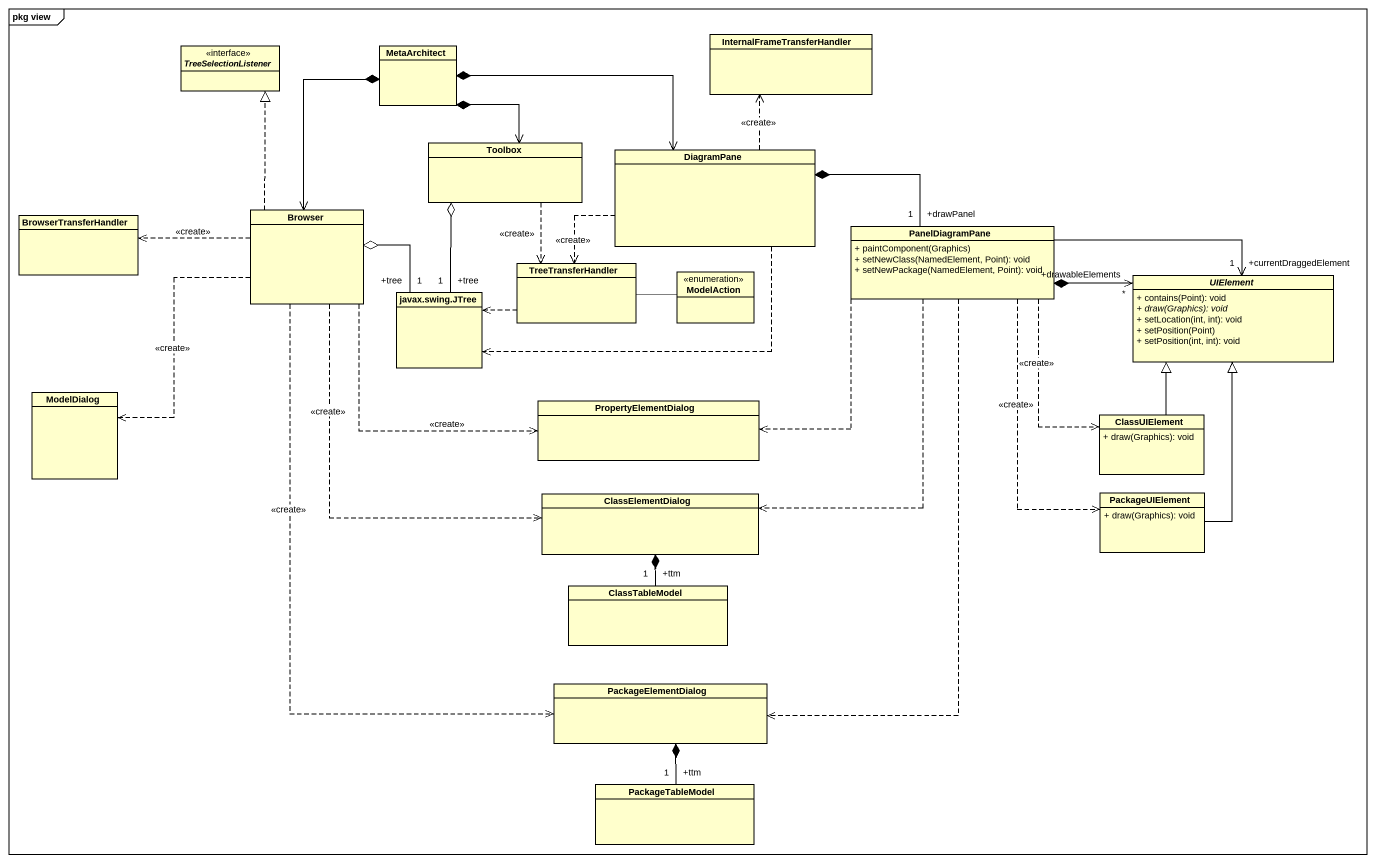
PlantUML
@startuml
mainframe pkg view
hide circle
hide empty members
skinparam classAttributeIconSize 0
class InternalFrameTransferHandler
interface TreeSelectionListener
class MetaArchitect
class Toolbox
class DiagramPane
class BrowserTransferHandler
class Browser
class PanelDiagramPane {
  + paintComponent(Graphics)
  + setNewClass(NamedElement, Point): void
  + setNewPackage(NamedElement, Point): void
}
class TreeTransferHandler
class "javax.swing.JTree" as javax_swing_JTree
enum ModelAction
abstract class UIElement {
  + contains(Point): void
  {abstract} + draw(Graphics): void
  + setLocation(int, int): void
  + setPosition(Point)
  + setPosition(int, int): void
}
class ModelDialog
class PropertyElementDialog
class ClassUIElement {
  + draw(Graphics): void
}
class ClassElementDialog
class PackageUIElement {
  + draw(Graphics): void
}
class ClassTableModel
class PackageElementDialog
class PackageTableModel
Toolbox <-up-* MetaArchitect
Toolbox ..> TreeTransferHandler : <<create>>
DiagramPane .up.> InternalFrameTransferHandler : <<create>>
DiagramPane <-left-* MetaArchitect
DiagramPane ..> TreeTransferHandler : <<create>>
DiagramPane .left.> javax_swing_JTree
Browser .up.|> TreeSelectionListener
Browser <-up-* MetaArchitect
Browser .left.> BrowserTransferHandler : <<create>>
Browser ..> ModelDialog : <<create>>
Browser .right.> PropertyElementDialog : <<create>>
Browser ..> ClassElementDialog : <<create>>
Browser ..> PackageElementDialog : <<create>>
PanelDiagramPane "+drawPanel\n1" -left-* DiagramPane
PanelDiagramPane -right-> "+currentDraggedElement\n1" UIElement
PanelDiagramPane .left.> PropertyElementDialog
PanelDiagramPane ..> ClassUIElement : <<create>>
PanelDiagramPane ..> ClassElementDialog
PanelDiagramPane ..> PackageUIElement : <<create>>
PanelDiagramPane ..> PackageElementDialog
TreeTransferHandler .left.> javax_swing_JTree
TreeTransferHandler -right- ModelAction
javax_swing_JTree "+tree\n1" -up-o Toolbox
javax_swing_JTree "+tree\n1" -left-o Browser
UIElement "+drawableElements\n*" <-left-* PanelDiagramPane
ClassUIElement -up-|> UIElement
PackageUIElement -up-|> UIElement
ClassTableModel "+ttm\n1" -up-* ClassElementDialog
PackageTableModel "+ttm\n1" -up-* PackageElementDialog
@enduml
